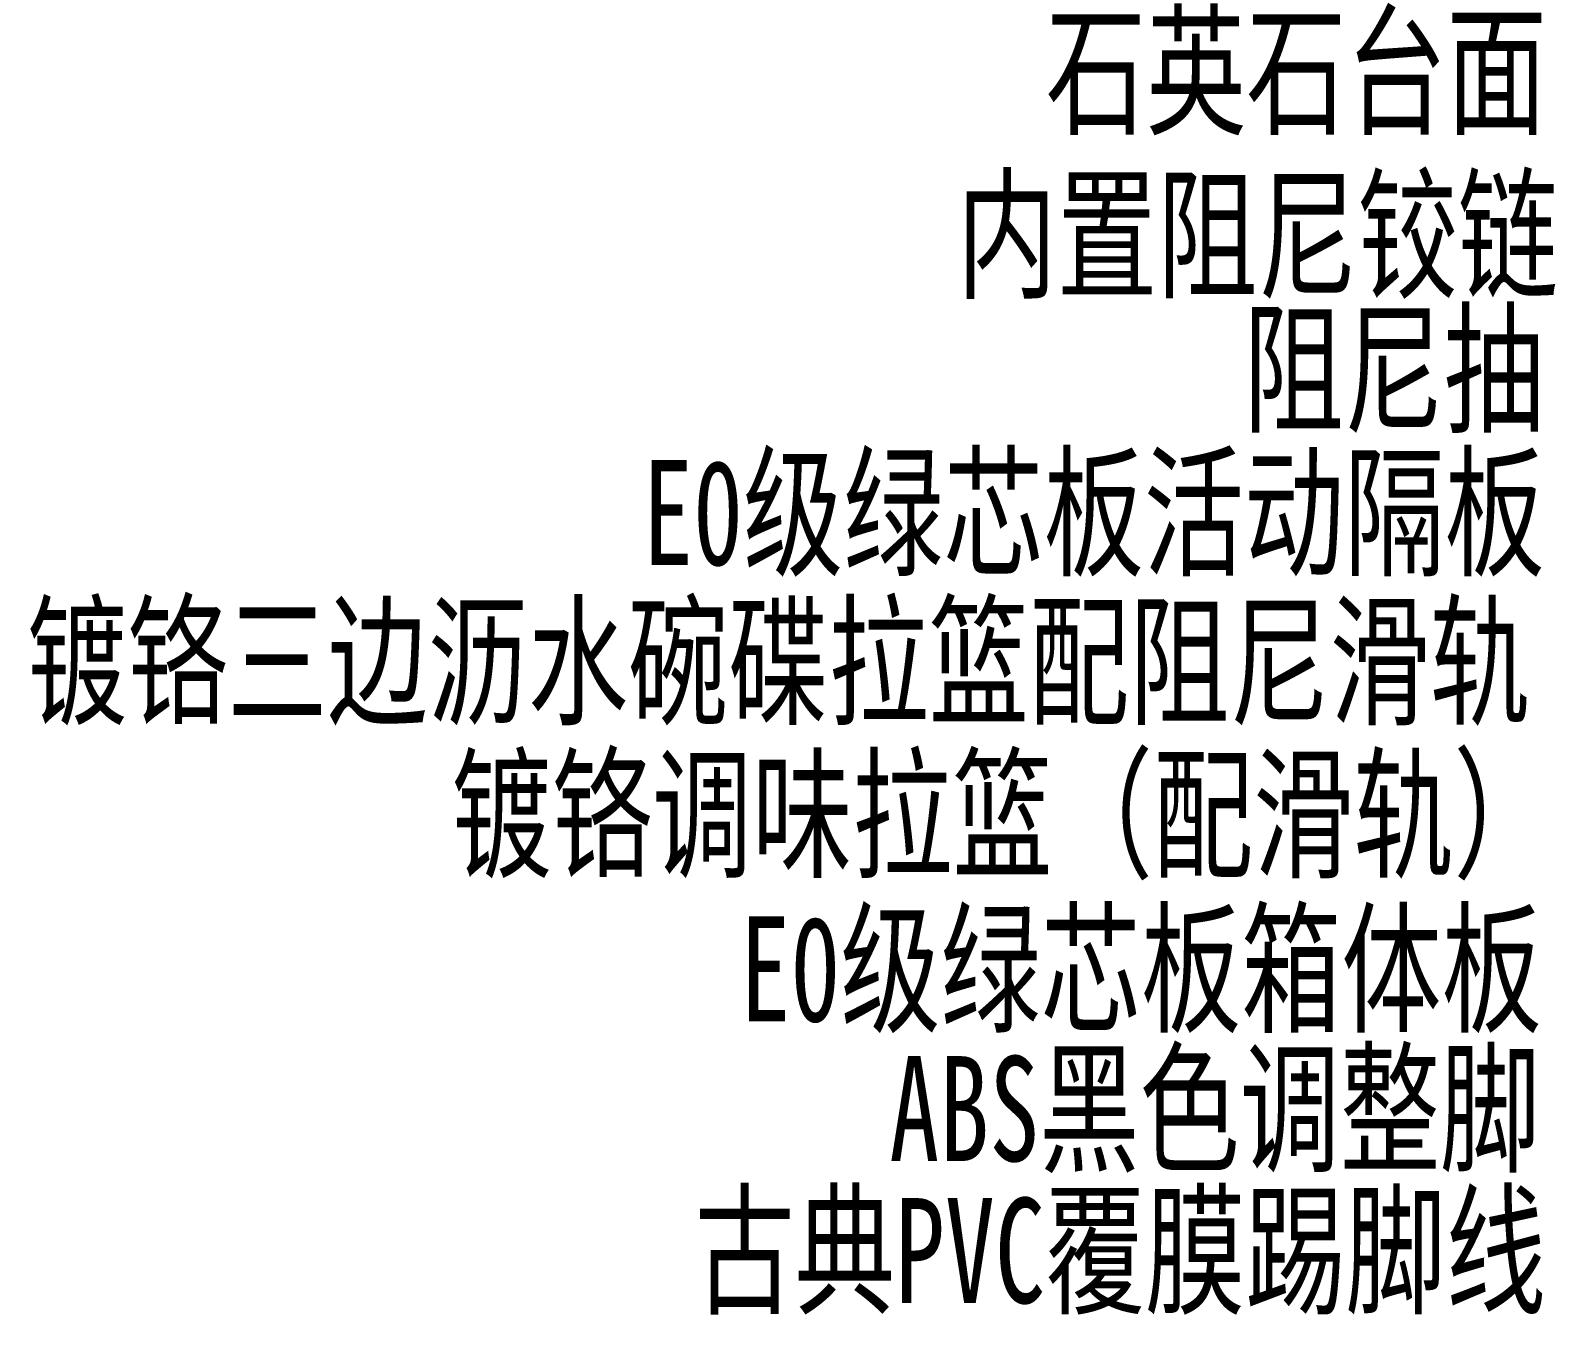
# Model space of a CAD drawing. Header units: millimetres. Extents: x 3104083 to 3173399, y -3165492 to -3044687.
# Drawn here: x 3118008 to 3119450, y -3141786 to -3140563 of the extents above; entities that cross this region are included whole.
import ezdxf

# ---------------------------------------------------------------- set-up
doc = ezdxf.new("R2010")
doc.units = ezdxf.units.MM
doc.header["$LTSCALE"] = 500
doc.header["$MEASUREMENT"] = 0
doc.layers.add('D-节点尺寸', color=5, linetype='CONTINUOUS')
doc.styles.add('DIM', font='SimSun.ttf', dxfattribs={"width": 0.7})

msp = doc.modelspace()

# ---------------------------------------------------------------- texts
at = {"layer": 'D-节点尺寸', "color": 35, "ltscale": 100, "char_height": 100, "attachment_point": 5, "style": 'DIM'}
for s, width, insert in [('\\pi291.04;石英石台面', 1243.59344, (3119068.986, -3140607.304)), ('\\pi194.14;内置阻尼铰链', 1327.72661, (3119080.363, -3140763.177)), ('阻尼抽', 929.62453, (3119307.307, -3140890.933)), ('E0级绿芯板活动隔板', 1287.44886, (3119021.568, -3141027.693)), ('\\pi251.18;镀铬三边沥水碗碟拉篮配阻尼滑轨', 2506.33517, (3118595.389, -3141169.613)), ('\\pi179.35;镀铬调味拉篮（配滑轨）', 2117.77752, (3118844.918, -3141316.117)), ('E0级绿芯板箱体板', 1201.09683, (3119066.545, -3141462.428)), ('\\pi574.08;ABS黑色调整脚', 1213.10353, (3118849.701, -3141595.596)), ('\\pi84.504;古典PVC覆膜踢脚线', 1347.21589, (3119004.433, -3141730.575))]:
    msp.add_mtext_dynamic_manual_height_columns(s, width=width, gutter_width=400, heights=[0], dxfattribs=dict(at, insert=insert))

doc.saveas('drawing.dxf')
